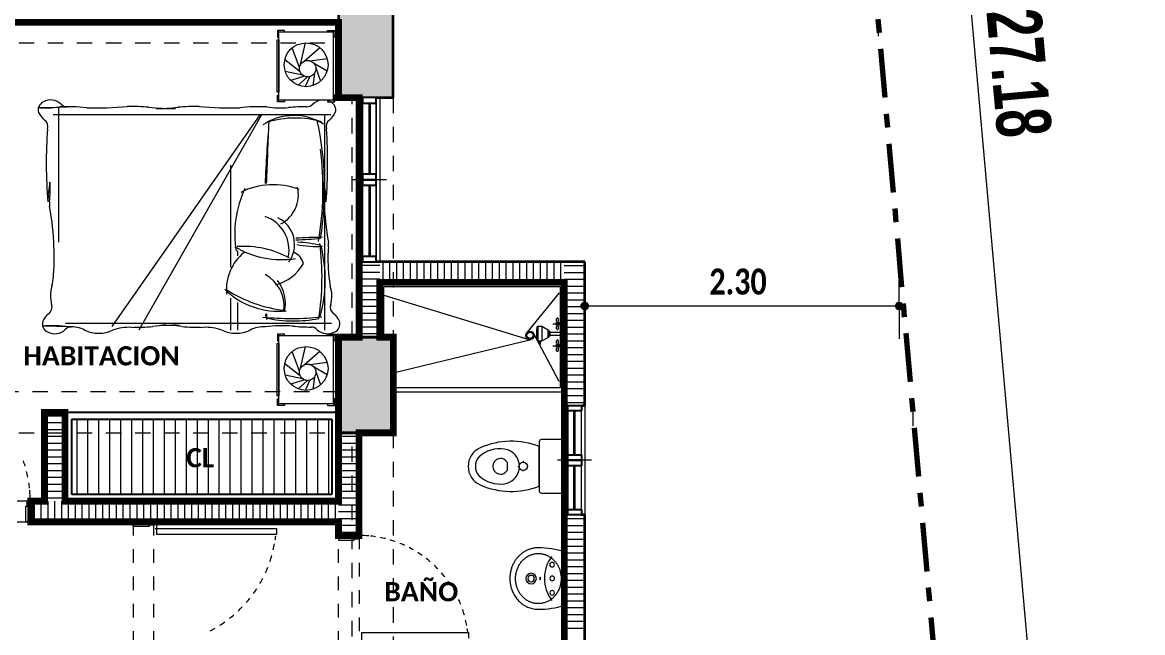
# Model space of a CAD drawing. Header units: metres. Extents: x -144 to 1000, y -717 to 29.
# Drawn here: x 563.75 to 571.94, y -561.88 to -557.42 of the extents above; entities that cross this region are included whole.
import ezdxf

# ---------------------------------------------------------------- set-up
doc = ezdxf.new("R2010")
doc.units = ezdxf.units.M
for name, pattern in [('Basculante', [0.11625, 0.075, -0.04125]), ('basculante modificado', [0.18, 0.1125, -0.0675]), ('Dash Dot 3_16_', [0.595313, 0.357187, -0.119063, 0, -0.119063]), ('Derribado', [0.36, 0.24, -0.12]), ('Trazo', [0.45, 0.225, -0.225])]:
    doc.linetypes.add(name, pattern=pattern)
doc.layers.get('0').update_dxf_attribs({"color": 1})
doc.layers.add('00-MEDICION', color=30, linetype='Continuous')
for name, color, linetype, lineweight in [('A-ANNO-DIMS', 1, 'Continuous', 9), ('A-DETL', 1, 'Continuous', 9), ('A-DETL-GENF', 1, 'Continuous', 9), ('A-DETL-THIN', 1, 'Continuous', 9), ('A-DOOR', 1, 'Continuous', 9), ('A-DOOR-FRAM', 1, 'Continuous', 9), ('A-DOOR-HDLN', 1, 'Trazo', 20), ('A-GENM', 1, 'Continuous', 9), ('A-GLAZ', 1, 'Continuous', 9), ('A-WALL', 4, 'Continuous', 9), ('G-ANNO-TEXT', 2, 'Continuous', 9), ('I-FURN', 2, 'Continuous', 9), ('P-SANR-FIXT', 1, 'Continuous', 9), ('S-COLS', 7, 'Continuous', 9)]:
    doc.layers.add(name, color=color, linetype=linetype, lineweight=lineweight)
doc.layers.add('A-WALL-PATT', color=7, linetype='Continuous', lineweight=35, true_color=0x9c9c9c)
doc.styles.add('Britannic Bold_B_1', font='', dxfattribs={"width": 0.7, "height": 0.4})
doc.styles.add('Calibri_B', font='calibrib.ttf', dxfattribs={"height": 0.165})
doc.styles.add('Calibri_B_7', font='calibrib.ttf', dxfattribs={"width": 0.8, "height": 0.18})
doc.styles.get('Britannic Bold_B_1').set_extended_font_data('Britannic Bold', bold=True)

# ---------------------------------------------------------------- blocks, each defined once
blk = doc.blocks.new('O')
at = {"layer": 'S-COLS', "true_color": 0x5c5c5c}
h = blk.add_hatch(color=251, dxfattribs=at)
h.paths.add_polyline_path([(553.0027, -505.1188), (553.5027, -505.1188), (553.5027, -504.2188), (553.0027, -504.2188), (553.0027, -504.9427)])
h.paths.add_polyline_path([(570.8025, -505.1188), (571.3025, -505.1188), (571.3025, -504.2188), (570.8025, -504.2188), (570.8025, -504.9427)])
h.paths.add_polyline_path([(561.2027, -505.1187), (561.2027, -504.2187), (560.7027, -504.2187), (560.7027, -505.1187)])
h.paths.add_polyline_path([(557.3242, -497.4187), (558.9027, -497.4187), (558.9024, -496.9188), (557.2025, -496.9188), (557.2025, -494.7688), (558.9028, -494.7688), (558.9024, -494.2688), (556.9025, -494.2688), (556.9025, -497.4187), (557.0866, -497.4187)])
h.paths.add_polyline_path([(567.1118, -497.4187), (567.5028, -497.4187), (567.5028, -494.2687), (567.0028, -494.2687), (567.0028, -497.4187)])
h.paths.add_polyline_path([(570.9028, -497.4187), (571.3028, -497.4187), (571.3028, -496.7188), (570.9028, -496.7188), (570.9028, -497.3138)])
h.paths.add_polyline_path([(560.7027, -497.4187), (561.2027, -497.4187), (561.2027, -496.5187), (560.7027, -496.5187), (560.7027, -497.3138)])
h.paths.add_polyline_path([(553.5027, -497.4187), (553.5027, -496.7188), (553.0027, -496.7188), (553.0027, -497.4187), (553.2754, -497.4187)])
h.paths.add_polyline_path([(560.7028, -495.1688), (561.2028, -495.1688), (561.2028, -494.2688), (560.7028, -494.2688), (560.7028, -494.2981)])
h.paths.add_polyline_path([(553.5025, -494.9688), (553.5025, -494.2677), (553.0025, -494.2688), (553.0025, -494.9688), (553.2775, -494.9688)])
h.paths.add_polyline_path([(571.0784, -494.9688), (571.3028, -494.9688), (571.3028, -494.2677), (570.9028, -494.2677), (570.9028, -494.9688), (570.9839, -494.9688)])
h.paths.add_polyline_path([(560.7777, -486.2688), (561.2027, -486.2688), (561.2027, -485.3688), (560.7027, -485.3688), (560.7027, -486.2688)])
h.paths.add_polyline_path([(571.3027, -486.2688), (571.3027, -485.3688), (570.8027, -485.3688), (570.8027, -486.2688), (571.2277, -486.2688)])
h.paths.add_polyline_path([(553.2027, -485.6688), (554.1027, -485.6688), (554.1027, -485.1688), (553.2027, -485.1688), (553.2027, -485.5388)])
at = {"layer": 'A-ANNO-DIMS', "color": 5, "true_color": 0x0000ff}
blk.add_line((574.3795, -481.393), (576.7799, -508.4668), dxfattribs=at)
at = {"layer": 'A-DETL', "color": 7, "linetype": 'Dash Dot 3_16_', "lineweight": 70}
blk.add_line((573.6978, -481.4535), (576.0982, -508.5273), dxfattribs=at)
at = {"layer": 'A-DETL', "color": 253, "true_color": 0xb6b6b6}
for p, q in [((574.8473, -494.4188), (574.8473, -494.5188)), ((575.1, -497.2687), (575.1, -497.3687))]:
    blk.add_line(p, q, dxfattribs=at)
at = {"layer": 'A-DETL', "color": 7, "linetype": 'basculante modificado'}
for p, q in [((567.5027, -494.5687), (570.9028, -494.5687)), ((571.0028, -496.7173), (571.0028, -494.9688)), ((571.3028, -494.9688), (571.3028, -496.7173)), ((570.9022, -497.1187), (567.5027, -497.1187)), ((567.5027, -497.4187), (570.9028, -497.4187)), ((571.0025, -504.2187), (571.0025, -497.4187)), ((571.3025, -497.4187), (571.3025, -504.2187))]:
    blk.add_line(p, q, dxfattribs=at)
at = {"layer": 'A-DETL-GENF', "lineweight": 25}
for p, q in [((571.0784, -494.9688), (571.0784, -495.0088)), ((571.1784, -494.9688), (571.0784, -494.9688)), ((571.0784, -495.0088), (571.1784, -495.0088)), ((571.1784, -495.0088), (571.1784, -494.9688)), ((571.0784, -495.5288), (571.0784, -495.5688)), ((571.1784, -495.5288), (571.0784, -495.5288)), ((571.1784, -495.5688), (571.1784, -495.5288)), ((571.0784, -495.5688), (571.0784, -495.6088)), ((571.1784, -495.5688), (571.0784, -495.5688)), ((571.0784, -495.5688), (571.1784, -495.5688)), ((571.0784, -495.6088), (571.1784, -495.6088)), ((571.1784, -495.6088), (571.1784, -495.5688)), ((571.0784, -496.1288), (571.0784, -496.1688)), ((571.1784, -496.1288), (571.0784, -496.1288)), ((571.0784, -496.1688), (571.1784, -496.1688)), ((571.1784, -496.1688), (571.1784, -496.1288)), ((572.5777, -497.2588), (572.5777, -497.2188)), ((572.5777, -497.2188), (572.6777, -497.2188)), ((572.6777, -497.2188), (572.6777, -497.2588)), ((572.6777, -497.2588), (572.5777, -497.2588)), ((572.5777, -497.6188), (572.5777, -497.5788)), ((572.5777, -497.5788), (572.6777, -497.5788)), ((572.6777, -497.5788), (572.6777, -497.6188)), ((572.6777, -497.6188), (572.5777, -497.6188)), ((572.5777, -497.6588), (572.5777, -497.6188)), ((572.5777, -497.6188), (572.6777, -497.6188)), ((572.6777, -497.6588), (572.5777, -497.6588)), ((572.6777, -497.6188), (572.6777, -497.6588)), ((572.5777, -498.0188), (572.5777, -497.9788)), ((572.5777, -497.9788), (572.6777, -497.9788)), ((572.6777, -497.9788), (572.6777, -498.0188)), ((572.6777, -498.0188), (572.5777, -498.0188))]:
    blk.add_line(p, q, dxfattribs=at)
at = {"layer": 'A-DETL-GENF'}
for p, q in [((571.0784, -495.0088), (571.0784, -495.5288)), ((571.1234, -495.0088), (571.1234, -495.5288)), ((571.1334, -495.0088), (571.1334, -495.5288)), ((571.1784, -495.0088), (571.1784, -495.5288)), ((571.0784, -495.6088), (571.0784, -496.1288)), ((571.1234, -495.6088), (571.1234, -496.1288)), ((571.1334, -495.6088), (571.1334, -496.1288)), ((571.1784, -495.6088), (571.1784, -496.1288)), ((572.5777, -497.5788), (572.5777, -497.2588)), ((572.6227, -497.5788), (572.6227, -497.2588)), ((572.6327, -497.5788), (572.6327, -497.2588)), ((572.6777, -497.5788), (572.6777, -497.2588)), ((572.5777, -497.9788), (572.5777, -497.6588)), ((572.6227, -497.9788), (572.6227, -497.6588)), ((572.6327, -497.9788), (572.6327, -497.6588)), ((572.6777, -497.9788), (572.6777, -497.6588))]:
    blk.add_line(p, q, dxfattribs=at)
at = {"layer": 'A-DETL-GENF', "color": 251, "true_color": 0x535353}
for p, q in [((568.9913, -497.8687), (568.9913, -497.3189)), ((569.0713, -497.8687), (569.0713, -497.3189)), ((569.1513, -497.8687), (569.1513, -497.3189)), ((569.2313, -497.8687), (569.2313, -497.3189)), ((569.3113, -497.8687), (569.3113, -497.3189)), ((569.3913, -497.8687), (569.3913, -497.3189)), ((569.4713, -497.8687), (569.4713, -497.3189)), ((569.5513, -497.8687), (569.5513, -497.3189)), ((569.6313, -497.8687), (569.6313, -497.3189)), ((569.7113, -497.8687), (569.7113, -497.3189)), ((569.7913, -497.8687), (569.7913, -497.3189)), ((569.8713, -497.8687), (569.8713, -497.3189)), ((569.9513, -497.8687), (569.9513, -497.3189)), ((570.0313, -497.8687), (570.0313, -497.3189)), ((570.1113, -497.8687), (570.1113, -497.3189)), ((570.1913, -497.8687), (570.1913, -497.3189)), ((570.2713, -497.8687), (570.2713, -497.3189)), ((570.3513, -497.8687), (570.3513, -497.3189)), ((570.4313, -497.8687), (570.4313, -497.3189)), ((570.5113, -497.8687), (570.5113, -497.3189)), ((570.5913, -497.8687), (570.5913, -497.3189)), ((570.6713, -497.8687), (570.6713, -497.3189)), ((570.7513, -497.8687), (570.7513, -497.3189)), ((570.8313, -497.8687), (570.8313, -497.3189))]:
    blk.add_line(p, q, dxfattribs=at)
at = {"layer": 'A-DETL-GENF', "linetype": 'Basculante'}
for p, q in [((568.653, -497.9187), (567.753, -497.9187)), ((568.653, -498.0687), (568.653, -497.9187)), ((567.753, -498.0687), (568.653, -498.0687)), ((569.5527, -498.0687), (569.4027, -498.0687)), ((569.4027, -498.0687), (569.4027, -498.9687)), ((569.5527, -498.9687), (569.5527, -498.0687)), ((570.9027, -498.9687), (570.9027, -498.1687)), ((570.9027, -498.1687), (571.0527, -498.1687)), ((571.0527, -498.1687), (571.0527, -498.9687))]:
    blk.add_line(p, q, dxfattribs=at)
at = {"layer": 'A-DETL-THIN'}
for p, q in [((570.8527, -497.3189), (568.953, -497.3189)), ((568.953, -497.3189), (568.953, -497.8687)), ((570.8527, -497.8687), (570.8527, -497.3189)), ((568.953, -497.8687), (570.8527, -497.8687))]:
    blk.add_line(p, q, dxfattribs=at)
at = {"layer": 'A-DOOR'}
blk.add_line((569.5527, -498.0687), (569.4027, -498.0687), dxfattribs=at)
at = {"layer": 'A-DOOR', "lineweight": 15}
for p, q in [((569.5627, -498.0687), (569.5627, -498.0837)), ((569.5627, -498.0837), (569.5727, -498.0837)), ((569.5627, -498.1187), (570.4527, -498.1187)), ((569.5727, -498.0837), (569.5727, -498.1587)), ((570.4527, -498.1587), (570.4527, -498.1187)), ((569.5727, -498.1587), (570.4527, -498.1587)), ((571.0727, -498.8787), (571.8527, -498.8787)), ((571.0727, -498.9537), (571.0727, -498.8787)), ((571.8527, -498.8787), (571.8527, -498.9187))]:
    blk.add_line(p, q, dxfattribs=at)
at = {"layer": 'A-DOOR'}
for centre, radius, start, end in [((567.7545, -497.9167), 0.8947, 16.56293, 19.21914), ((567.7545, -497.9167), 0.8947, 11.25383, 13.90814), ((567.7545, -497.9167), 0.8947, 5.94294, 8.59908), ((567.7545, -497.9167), 0.8947, 0, 5.13979), ((569.5548, -498.0702), 0.8947, 346.84892, 349.74178), ((569.5548, -498.0702), 0.8947, 346.84892, 349.74178), ((569.5548, -498.0702), 0.8947, 351.55001, 353.54055), ((571.0527, -498.9687), 0.8, 84.86021, 90), ((571.0527, -498.9687), 0.8, 81.40092, 84.05706), ((571.0527, -498.9687), 0.8, 76.09186, 78.74617), ((571.0527, -498.9687), 0.8, 70.78086, 73.43707), ((571.0527, -498.9687), 0.8, 65.46046, 68.1223), ((569.5548, -498.0702), 0.8947, 341.11426, 344.16843), ((571.0527, -498.9687), 0.8, 60.12331, 62.79443), ((571.0527, -498.9687), 0.8, 54.7622, 57.44619), ((571.0527, -498.9687), 0.8, 49.37018, 52.07048), ((571.0527, -498.9687), 0.8, 43.94059, 46.66048), ((569.5548, -498.0702), 0.8947, 335.44512, 338.27171), ((571.0527, -498.9687), 0.8, 38.46716, 41.20973), ((569.5548, -498.0702), 0.8947, 324.28783, 327.05593), ((569.5548, -498.0702), 0.8947, 329.83778, 332.63398), ((571.0527, -498.9687), 0.8, 32.94407, 35.71217), ((569.5548, -498.0702), 0.8947, 318.79027, 321.53284), ((571.0527, -498.9687), 0.8, 27.36602, 30.16222), ((571.0527, -498.9687), 0.8, 21.72829, 24.55488), ((569.5548, -498.0702), 0.8947, 313.33952, 316.05941), ((571.0527, -498.9687), 0.8, 15.83157, 18.88574), ((569.5548, -498.0702), 0.8947, 302.55381, 305.2378), ((569.5548, -498.0702), 0.8947, 307.92952, 310.62982), ((571.0527, -498.9687), 0.8, 10.25822, 13.15108), ((571.0527, -498.9687), 0.8, 10.25822, 13.15108), ((569.5548, -498.0702), 0.8947, 297.20557, 299.87669), ((571.0527, -498.9687), 0.8, 6.45945, 8.44999)]:
    blk.add_arc(centre, radius, start, end, dxfattribs=at)
at = {"layer": 'A-DOOR-FRAM', "lineweight": 15}
for p, q in [((568.618, -497.9537), (568.628, -497.9537)), ((568.618, -498.0687), (568.618, -497.9537)), ((568.628, -497.9187), (568.653, -497.9187)), ((568.628, -497.9537), (568.628, -497.9187)), ((568.653, -498.0687), (568.618, -498.0687)), ((569.4027, -498.1037), (569.4027, -498.0687)), ((569.5527, -498.0687), (569.5527, -498.0937)), ((569.5177, -498.1037), (569.4027, -498.1037)), ((569.5177, -498.0937), (569.5177, -498.1037)), ((569.5527, -498.0937), (569.5177, -498.0937)), ((570.9027, -498.1687), (570.9027, -498.2037)), ((570.9027, -498.2037), (571.0177, -498.2037)), ((571.0177, -498.2037), (571.0177, -498.1937)), ((571.0177, -498.1937), (571.0527, -498.1937)), ((571.0527, -498.1937), (571.0527, -498.1687))]:
    blk.add_line(p, q, dxfattribs=at)
at = {"layer": 'A-DOOR-HDLN'}
for p, q in [((568.653, -498.0687), (568.653, -497.9187)), ((570.9027, -498.1687), (571.0527, -498.1687))]:
    blk.add_line(p, q, dxfattribs=at)
at = {"layer": 'A-GENM', "lineweight": 25}
for p, q in [((570.9027, -497.2689), (568.903, -497.2689)), ((568.903, -497.2689), (568.903, -497.9187)), ((568.953, -497.3189), (570.8527, -497.3189)), ((568.953, -497.8687), (568.953, -497.3189)), ((570.8527, -497.3189), (570.8527, -497.8687)), ((570.9027, -497.9187), (570.9027, -497.2689)), ((570.8527, -497.8687), (568.953, -497.8687)), ((568.903, -497.9187), (570.9027, -497.9187))]:
    blk.add_line(p, q, dxfattribs=at)
at = {"layer": 'A-GLAZ'}
for p, q in [((571.1784, -494.9688), (571.0784, -494.9688)), ((571.0784, -494.9688), (571.0784, -495.5688)), ((571.1784, -495.5688), (571.1784, -494.9688)), ((571.2534, -495.5688), (571.0034, -495.5688)), ((571.1784, -495.5688), (571.0784, -495.5688)), ((571.0784, -495.5688), (571.0784, -496.1688)), ((571.1784, -495.5688), (571.0784, -495.5688)), ((571.1784, -496.1688), (571.1784, -495.5688)), ((571.1784, -496.1688), (571.0784, -496.1688)), ((572.5777, -497.2188), (572.6777, -497.2188)), ((572.5777, -497.2188), (572.5777, -497.6188)), ((572.6777, -497.6188), (572.6777, -497.2188)), ((572.7527, -497.6188), (572.5027, -497.6188)), ((572.5777, -497.6188), (572.6777, -497.6188)), ((572.5777, -497.6188), (572.6777, -497.6188)), ((572.5777, -497.6188), (572.5777, -498.0188)), ((572.6777, -498.0188), (572.6777, -497.6188)), ((572.5777, -498.0188), (572.6777, -498.0188))]:
    blk.add_line(p, q, dxfattribs=at)
at = {"layer": 'A-WALL'}
for p, q in [((571.0534, -496.1688), (571.0534, -494.9688)), ((571.2034, -494.9688), (571.2034, -496.1688)), ((572.5527, -498.0188), (572.5527, -497.2188)), ((572.7027, -497.2188), (572.7027, -498.0188))]:
    blk.add_line(p, q, dxfattribs=at)
at = {"layer": 'A-WALL', "lineweight": 35}
for p, q in [((571.0534, -496.1688), (571.0534, -496.7188)), ((571.0784, -496.1688), (571.0534, -496.1688)), ((572.7027, -496.1688), (571.1784, -496.1688)), ((572.7027, -497.2188), (572.7027, -496.1688)), ((571.2034, -496.3188), (572.5527, -496.3188)), ((571.2034, -496.7188), (571.2034, -496.3188)), ((572.5527, -496.3188), (572.5527, -497.2188)), ((571.0534, -496.7188), (571.2034, -496.7188)), ((572.5527, -497.2188), (572.5777, -497.2188)), ((572.6777, -497.2188), (572.7027, -497.2188)), ((568.753, -497.2687), (568.753, -497.9187)), ((568.903, -497.2687), (568.753, -497.2687)), ((568.903, -497.9187), (568.903, -497.2687)), ((570.9027, -497.4187), (570.9027, -497.9187)), ((571.0527, -497.4187), (570.9027, -497.4187)), ((571.0527, -498.1687), (571.0527, -497.4187)), ((568.753, -497.9187), (568.653, -497.9187)), ((568.653, -497.9187), (568.653, -498.0687)), ((570.9027, -497.9187), (568.903, -497.9187)), ((568.653, -498.0687), (570.9027, -498.0687)), ((570.9027, -498.0687), (570.9027, -498.1687)), ((572.5527, -498.0188), (572.5527, -498.9687)), ((572.5777, -498.0188), (572.5527, -498.0188)), ((572.7027, -498.0188), (572.6777, -498.0188)), ((572.7027, -499.5687), (572.7027, -498.0188)), ((570.9027, -498.1687), (571.0527, -498.1687))]:
    blk.add_line(p, q, dxfattribs=at)
at = {"layer": 'A-WALL-PATT', "color": 8, "lineweight": 5, "true_color": 0x727272}
for p, q in [((571.2283, -496.3188), (571.2283, -496.1688)), ((571.2783, -496.3188), (571.2783, -496.1688)), ((571.3283, -496.3188), (571.3283, -496.1688)), ((571.3783, -496.3188), (571.3783, -496.1688)), ((571.4283, -496.3188), (571.4283, -496.1688)), ((571.4783, -496.3188), (571.4783, -496.1688)), ((571.5283, -496.3188), (571.5283, -496.1688)), ((571.5783, -496.3188), (571.5783, -496.1688)), ((571.6283, -496.3188), (571.6283, -496.1688)), ((571.6783, -496.3188), (571.6783, -496.1688)), ((571.7283, -496.3188), (571.7283, -496.1688)), ((571.7783, -496.3188), (571.7783, -496.1688)), ((571.8283, -496.3188), (571.8283, -496.1688)), ((571.8783, -496.3188), (571.8783, -496.1688)), ((571.9283, -496.3188), (571.9283, -496.1688)), ((571.9783, -496.3188), (571.9783, -496.1688)), ((572.0283, -496.3188), (572.0283, -496.1688)), ((572.0783, -496.3188), (572.0783, -496.1688)), ((572.1283, -496.3188), (572.1283, -496.1688)), ((572.1783, -496.3188), (572.1783, -496.1688)), ((572.2283, -496.3188), (572.2283, -496.1688)), ((572.2783, -496.3188), (572.2783, -496.1688)), ((572.3283, -496.3188), (572.3283, -496.1688)), ((572.3783, -496.3188), (572.3783, -496.1688)), ((572.4283, -496.3188), (572.4283, -496.1688)), ((572.4783, -496.3188), (572.4783, -496.1688)), ((572.5283, -496.3188), (572.5283, -496.1688)), ((571.0534, -496.1938), (571.2034, -496.1938)), ((571.0534, -496.2438), (571.2034, -496.2438)), ((572.5527, -496.1958), (572.7027, -496.1958)), ((572.5527, -496.2458), (572.7027, -496.2458)), ((571.0534, -496.2938), (571.2034, -496.2938)), ((571.0534, -496.3438), (571.2034, -496.3438)), ((572.5527, -496.2958), (572.7027, -496.2958)), ((572.5527, -496.3458), (572.7027, -496.3458)), ((571.0534, -496.3938), (571.2034, -496.3938)), ((572.5527, -496.3958), (572.7027, -496.3958)), ((571.0534, -496.4438), (571.2034, -496.4438)), ((571.0534, -496.4938), (571.2034, -496.4938)), ((572.5527, -496.4458), (572.7027, -496.4458)), ((572.5527, -496.4958), (572.7027, -496.4958)), ((571.0534, -496.5438), (571.2034, -496.5438)), ((571.0534, -496.5938), (571.2034, -496.5938)), ((572.5527, -496.5458), (572.7027, -496.5458)), ((572.5527, -496.5958), (572.7027, -496.5958)), ((571.0534, -496.6438), (571.2034, -496.6438)), ((572.5527, -496.6458), (572.7027, -496.6458)), ((571.0534, -496.6938), (571.2034, -496.6938)), ((572.5527, -496.6958), (572.7027, -496.6958)), ((572.5527, -496.7458), (572.7027, -496.7458)), ((572.5527, -496.7958), (572.7027, -496.7958)), ((572.5527, -496.8458), (572.7027, -496.8458)), ((572.5527, -496.8958), (572.7027, -496.8958)), ((572.5527, -496.9458), (572.7027, -496.9458)), ((572.5527, -496.9958), (572.7027, -496.9958)), ((572.5527, -497.0458), (572.7027, -497.0458)), ((572.5527, -497.0958), (572.7027, -497.0958)), ((572.5527, -497.1458), (572.7027, -497.1458)), ((572.5527, -497.1958), (572.7027, -497.1958)), ((568.753, -497.2938), (568.903, -497.2938)), ((568.753, -497.3438), (568.903, -497.3438)), ((568.753, -497.3938), (568.903, -497.3938)), ((568.753, -497.4438), (568.903, -497.4438)), ((568.753, -497.4938), (568.903, -497.4938)), ((570.9027, -497.4438), (571.0527, -497.4438)), ((570.9027, -497.4938), (571.0527, -497.4938)), ((568.753, -497.5438), (568.903, -497.5438)), ((570.9027, -497.5438), (571.0527, -497.5438)), ((568.753, -497.5938), (568.903, -497.5938)), ((568.753, -497.6438), (568.903, -497.6438)), ((570.9027, -497.5938), (571.0527, -497.5938)), ((570.9027, -497.6438), (571.0527, -497.6438)), ((568.753, -497.6938), (568.903, -497.6938)), ((570.9027, -497.6938), (571.0527, -497.6938)), ((568.753, -497.7438), (568.903, -497.7438)), ((568.753, -497.7938), (568.903, -497.7938)), ((570.9027, -497.7438), (571.0527, -497.7438)), ((570.9027, -497.7938), (571.0527, -497.7938)), ((568.753, -497.8438), (568.903, -497.8438)), ((568.753, -497.8938), (568.903, -497.8938)), ((570.9027, -497.8438), (571.0527, -497.8438)), ((570.9027, -497.8938), (571.0527, -497.8938)), ((568.6773, -497.9187), (568.6773, -498.0687)), ((568.7273, -497.9187), (568.7273, -498.0687)), ((568.7773, -497.9187), (568.7773, -498.0687)), ((568.8273, -497.9187), (568.8273, -498.0687)), ((568.8773, -497.9187), (568.8773, -498.0687)), ((568.9273, -497.9187), (568.9273, -498.0687)), ((568.9773, -497.9187), (568.9773, -498.0687)), ((569.0273, -497.9187), (569.0273, -498.0687)), ((569.0773, -497.9187), (569.0773, -498.0687)), ((569.1273, -497.9187), (569.1273, -498.0687)), ((569.1773, -497.9187), (569.1773, -498.0687)), ((569.2273, -497.9187), (569.2273, -498.0687)), ((569.2773, -497.9187), (569.2773, -498.0687)), ((569.3273, -497.9187), (569.3273, -498.0687)), ((569.3773, -497.9187), (569.3773, -498.0687)), ((569.4273, -497.9187), (569.4273, -498.0687)), ((569.4773, -497.9187), (569.4773, -498.0687)), ((569.5273, -497.9187), (569.5273, -498.0687)), ((569.5773, -497.9187), (569.5773, -498.0687)), ((569.6273, -497.9187), (569.6273, -498.0687)), ((569.6773, -497.9187), (569.6773, -498.0687)), ((569.7273, -497.9187), (569.7273, -498.0687)), ((569.7773, -497.9187), (569.7773, -498.0687)), ((569.8273, -497.9187), (569.8273, -498.0687)), ((569.8773, -497.9187), (569.8773, -498.0687)), ((569.9273, -497.9187), (569.9273, -498.0687)), ((569.9773, -497.9187), (569.9773, -498.0687)), ((570.0273, -497.9187), (570.0273, -498.0687)), ((570.0773, -497.9187), (570.0773, -498.0687)), ((570.1273, -497.9187), (570.1273, -498.0687)), ((570.1773, -497.9187), (570.1773, -498.0687)), ((570.2273, -497.9187), (570.2273, -498.0687)), ((570.2773, -497.9187), (570.2773, -498.0687)), ((570.3273, -497.9187), (570.3273, -498.0687)), ((570.3773, -497.9187), (570.3773, -498.0687)), ((570.4273, -497.9187), (570.4273, -498.0687)), ((570.4773, -497.9187), (570.4773, -498.0687)), ((570.5273, -497.9187), (570.5273, -498.0687)), ((570.5773, -497.9187), (570.5773, -498.0687)), ((570.6273, -497.9187), (570.6273, -498.0687)), ((570.6773, -497.9187), (570.6773, -498.0687)), ((570.7273, -497.9187), (570.7273, -498.0687)), ((570.7773, -497.9187), (570.7773, -498.0687)), ((570.8273, -497.9187), (570.8273, -498.0687)), ((570.8773, -497.9187), (570.8773, -498.0687)), ((570.9027, -497.9438), (571.0527, -497.9438)), ((570.9027, -497.9938), (571.0527, -497.9938)), ((570.9027, -498.0438), (571.0527, -498.0438)), ((572.5527, -498.0458), (572.7027, -498.0458)), ((570.9027, -498.0938), (571.0527, -498.0938)), ((570.9027, -498.1438), (571.0527, -498.1438)), ((572.5527, -498.0958), (572.7027, -498.0958)), ((572.5527, -498.1458), (572.7027, -498.1458)), ((572.5527, -498.1958), (572.7027, -498.1958)), ((572.5527, -498.2458), (572.7027, -498.2458)), ((572.5527, -498.2958), (572.7027, -498.2958)), ((572.5527, -498.3458), (572.7027, -498.3458)), ((572.5527, -498.3958), (572.7027, -498.3958)), ((572.5527, -498.4458), (572.7027, -498.4458)), ((572.5527, -498.4958), (572.7027, -498.4958)), ((572.5527, -498.5458), (572.7027, -498.5458)), ((572.5527, -498.5958), (572.7027, -498.5958)), ((572.5527, -498.6458), (572.7027, -498.6458)), ((572.5527, -498.6958), (572.7027, -498.6958)), ((572.5527, -498.7458), (572.7027, -498.7458)), ((572.5527, -498.7958), (572.7027, -498.7958)), ((572.5527, -498.8458), (572.7027, -498.8458))]:
    blk.add_line(p, q, dxfattribs=at)
at = {"layer": 'I-FURN'}
for p, q in [((570.4543, -494.547), (570.4671, -494.547)), ((570.4543, -494.9292), (570.4543, -494.547)), ((570.4562, -494.4782), (570.4562, -494.5258)), ((570.5085, -494.4782), (570.4562, -494.4782)), ((570.4671, -494.4881), (570.4562, -494.4782)), ((570.4562, -494.5258), (570.4671, -494.5258)), ((570.4671, -494.9881), (570.4671, -494.4881)), ((570.4671, -494.4881), (570.8642, -494.4881)), ((570.4671, -494.547), (570.4671, -494.9292)), ((570.5085, -494.4881), (570.5085, -494.4782)), ((570.8228, -494.4782), (570.8752, -494.4782)), ((570.8228, -494.4881), (570.8228, -494.4782)), ((570.8752, -494.4782), (570.8642, -494.4881)), ((570.8642, -494.4881), (570.8642, -494.9881)), ((570.8752, -494.5258), (570.8642, -494.5258)), ((570.8752, -494.4782), (570.8752, -494.5258)), ((570.6175, -494.7492), (570.5637, -494.6053)), ((570.6253, -494.7262), (570.6607, -494.5685)), ((570.6513, -494.7023), (570.765, -494.603)), ((570.6235, -494.7812), (570.5097, -494.6935)), ((570.6923, -494.6985), (570.8188, -494.6817)), ((570.6403, -494.804), (570.5138, -494.7786)), ((570.726, -494.7913), (570.7155, -494.8807)), ((570.7198, -494.7145), (570.8194, -494.7735)), ((570.7367, -494.7499), (570.7714, -494.8488)), ((570.6537, -494.8118), (570.5539, -494.843)), ((570.6748, -494.8165), (570.6071, -494.8777)), ((570.6939, -494.8142), (570.6584, -494.8884)), ((570.4671, -494.9292), (570.4543, -494.9292)), ((570.4562, -494.9504), (570.4671, -494.9504)), ((570.4562, -494.9981), (570.4562, -494.9504)), ((570.8752, -494.9504), (570.8642, -494.9504)), ((570.8752, -494.9981), (570.8752, -494.9504)), ((568.8556, -495.0402), (568.8556, -496.0242)), ((570.4562, -494.9981), (570.4671, -494.9881)), ((570.5085, -494.9981), (570.4562, -494.9981)), ((570.8642, -494.9881), (570.4671, -494.9881)), ((570.5085, -494.9881), (570.5085, -494.9981)), ((570.8228, -494.9881), (570.8228, -494.9981)), ((570.8228, -494.9981), (570.8752, -494.9981)), ((570.8752, -494.9981), (570.8642, -494.9881)), ((570.8472, -495.0953), (568.8174, -495.0953)), ((570.3286, -495.0953), (569.2452, -496.6422)), ((570.3386, -495.0953), (569.4422, -496.6691)), ((570.801, -495.0953), (570.801, -496.5401)), ((570.1121, -495.4617), (570.1121, -496.208)), ((570.1651, -496.0872), (570.1651, -496.1258)), ((570.801, -496.0242), (570.801, -496.6691)), ((570.1121, -496.4349), (570.1121, -496.6691)), ((570.1651, -496.4664), (570.1651, -496.6691)), ((570.8521, -496.6203), (568.9061, -496.6203)), ((570.4562, -496.6979), (570.4562, -496.7455)), ((570.5085, -496.6979), (570.4562, -496.6979)), ((570.4562, -496.6979), (570.4671, -496.7078)), ((570.4562, -496.7455), (570.4671, -496.7455)), ((570.4671, -497.2078), (570.4671, -496.7078)), ((570.4671, -496.7078), (570.8642, -496.7078)), ((570.5085, -496.7078), (570.5085, -496.6979)), ((570.8228, -496.6979), (570.8752, -496.6979)), ((570.8228, -496.7078), (570.8228, -496.6979)), ((570.8752, -496.6979), (570.8642, -496.7078)), ((570.8642, -496.7078), (570.8642, -497.2078)), ((570.8752, -496.7455), (570.8642, -496.7455)), ((570.8752, -496.6979), (570.8752, -496.7455)), ((570.4543, -496.7667), (570.4671, -496.7667)), ((570.4543, -497.1489), (570.4543, -496.7667)), ((570.4671, -496.7667), (570.4671, -497.1489)), ((570.6175, -496.9689), (570.5637, -496.8251)), ((570.6253, -496.9459), (570.6607, -496.7882)), ((570.6513, -496.9221), (570.765, -496.8227)), ((570.6235, -497.0009), (570.5097, -496.9132)), ((570.6923, -496.9182), (570.8188, -496.9014)), ((570.6403, -497.0237), (570.5138, -496.9983)), ((570.7198, -496.9342), (570.8194, -496.9932)), ((570.7367, -496.9696), (570.7714, -497.0685)), ((570.6537, -497.0316), (570.5539, -497.0627)), ((570.6748, -497.0362), (570.6071, -497.0975)), ((570.6939, -497.0339), (570.6584, -497.1081)), ((570.726, -497.011), (570.7155, -497.1004)), ((570.4671, -497.1489), (570.4543, -497.1489)), ((570.4562, -497.1701), (570.4671, -497.1701)), ((570.4562, -497.2178), (570.4562, -497.1701)), ((570.4562, -497.2178), (570.4671, -497.2078)), ((570.5085, -497.2178), (570.4562, -497.2178)), ((570.8642, -497.2078), (570.4671, -497.2078)), ((570.5085, -497.2078), (570.5085, -497.2178)), ((570.8228, -497.2078), (570.8228, -497.2178)), ((570.8228, -497.2178), (570.8752, -497.2178)), ((570.8752, -497.1701), (570.8642, -497.1701)), ((570.8752, -497.2178), (570.8642, -497.2078)), ((570.8752, -497.2178), (570.8752, -497.1701))]:
    blk.add_line(p, q, dxfattribs=at)
for centre, radius in [((570.6658, -494.7286), 0.16), ((570.677, -494.7566), 0.06), ((570.6658, -496.9483), 0.16), ((570.677, -496.9763), 0.06)]:
    blk.add_circle(centre, radius, dxfattribs=at)
for centre, radius, start, end in [((568.7068, -491.8585), 3.1832, 269.9735, 273.80556), ((568.7619, -494.2684), 0.7754, 265.81408, 277.64786), ((568.772, -495.0579), 0.0644, 114.65516, 197.05817), ((568.7982, -495.0963), 0.1105, 45.78413, 118.72126), ((568.9328, -496.1265), 1.0916, 83.20909, 93.5535), ((568.9166, -494.9775), 0.0572, 223.7565, 271.4444), ((569.1449, -493.0623), 1.9819, 267.59874, 276.20107), ((569.3486, -497.4064), 2.3738, 85.96877, 89.74947), ((569.6741, -493.6818), 1.3659, 263.33019, 271.54247), ((569.6004, -494.17), 0.8777, 268.07696, 278.32269), ((569.8943, -497.4064), 2.3738, 90.25053, 94.03123), ((570.098, -493.0623), 1.9819, 263.79893, 272.40126), ((570.3101, -496.1265), 1.0916, 86.4465, 96.79091), ((570.481, -494.2684), 0.7754, 262.35214, 274.18592), ((570.6708, -496.3024), 1.2676, 89.95925, 96.03219), ((570.6731, -494.9775), 0.0572, 268.5556, 316.2435), ((570.7915, -495.0963), 0.1105, 61.27874, 134.21587), ((570.8178, -495.0579), 0.0644, 342.94183, 65.34484), ((568.8425, -495.0188), 0.1443, 203.70607, 231.95597), ((570.5755, -495.5046), 0.4055, 57.50996, 123.83359), ((570.5872, -495.8081), 0.6905, 73.92635, 107.14087), ((570.7472, -495.0188), 0.1443, 308.04403, 336.29393), ((568.7222, -495.1787), 0.0559, 340.23108, 55.86441), ((572.4495, -495.4461), 3.683, 176.1316, 184.42669), ((581.4125, -496.0675), 11.0568, 175.21469, 177.55996), ((506.0387, -492.7983), 64.3987, 357.509396, 357.911658), ((568.5037, -495.6291), 2.2972, 350.84377, 12.38079), ((570.8675, -495.1787), 0.0559, 124.13559, 199.76892), ((567.1403, -495.4461), 3.683, 355.57331, 3.8684), ((568.4685, -495.6292), 2.3207, 350.32849, 7.01405), ((569.7923, -495.7687), 1.0156, 169.66849, 177.83986), ((567.8208, -495.6446), 0.9742, 354.95264, 3.41649), ((570.4261, -496.1397), 0.5349, 69.30257, 116.50263), ((571.769, -495.6446), 0.9742, 176.58351, 185.05737), ((569.7974, -495.7687), 1.0156, 2.16014, 10.33151), ((570.9293, -495.968), 0.7857, 154.78094, 189.06058), ((570.3711, -495.6795), 0.2382, 297.70417, 13.49027), ((569.6385, -495.7558), 0.8477, 178.27578, 180.6397), ((567.144, -496.086), 1.6778, 0.83463, 11.02251), ((572.4762, -495.7058), 1.6778, 180.84766, 191.02251), ((570.2817, -496.0822), 0.2591, 348.04126, 70.83423), ((570.3645, -496.0419), 0.2171, 324.16706, 63.84213), ((570.5652, -494.4382), 1.57, 270.94472, 277.55329), ((570.7914, -499.0281), 3.0385, 90.10628, 93.77618), ((567.8512, -496.1473), 0.9742, 356.58351, 5.04736), ((570.4312, -496.3711), 0.3482, 128.72781, 185.68132), ((570.4831, -495.501), 0.6518, 238.65419, 279.19769), ((570.2117, -496.7436), 0.6879, 61.04555, 94.14969), ((570.5365, -496.2052), 0.1121, 12.1757, 68.32069), ((570.7434, -495.2783), 0.778, 259.16666, 273.12297), ((570.5802, -496.7927), 0.7676, 75.3434, 88.38757), ((568.8241, -496.278), 1.9579, 351.06688, 7.16093), ((569.7928, -496.2993), 1.0127, 344.46558, 14.24539), ((571.7994, -496.1473), 0.9742, 174.95264, 183.41649), ((569.9817, -496.0361), 0.8477, 358.27578, 0.6397), ((570.3552, -496.0116), 0.3369, 285.40176, 329.7122), ((567.8512, -496.1679), 0.9731, 349.4443, 357.79245), ((570.2448, -496.4914), 0.2596, 353.11263, 62.00006), ((571.7994, -496.1679), 0.9731, 182.20755, 190.5557), ((569.0431, -496.4188), 0.2462, 162.81922, 195.00129), ((570.2455, -496.4712), 0.2687, 346.32965, 38.08121), ((570.6075, -496.4188), 0.2462, 344.99871, 17.18078), ((570.4641, -495.9685), 0.5616, 225.52687, 275.81296), ((570.6156, -495.5553), 0.9739, 237.38037, 263.33535), ((568.7527, -496.5015), 0.0559, 304.13559, 19.76892), ((570.898, -496.5015), 0.0559, 160.23108, 235.86441), ((568.873, -496.6614), 0.1443, 128.04403, 156.29393), ((570.5549, -494.5876), 1.9954, 264.09351, 276.47074), ((571.9707, -496.2874), 1.6237, 189.32918, 190.34064), ((570.5731, -495.6913), 0.9098, 257.31751, 281.74345), ((568.3249, -496.6052), 2.0543, 0.38481, 1.64998), ((570.7776, -496.6614), 0.1443, 23.70607, 51.95597), ((568.8065, -497.8467), 1.2103, 83.88003, 93.35046), ((568.7372, -499.8217), 3.1832, 86.19444, 90.0265), ((568.8024, -496.6223), 0.0644, 162.94183, 245.34484), ((568.8287, -496.5839), 0.1105, 241.27874, 314.21587), ((568.9471, -496.7027), 0.0572, 88.5556, 136.2435), ((568.9464, -496.8613), 0.2183, 62.54235, 92.84385), ((569.1435, -496.471), 0.219, 243.87238, 272.03684), ((569.1605, -496.4898), 0.2003, 267.35084, 296.95302), ((569.3744, -497.0179), 0.3706, 87.67199, 109.39365), ((569.379, -494.2739), 2.3738, 270.25053, 274.03123), ((569.7046, -497.9984), 1.3659, 88.45753, 96.66981), ((569.6308, -497.5102), 0.8777, 81.67731, 91.92304), ((569.9247, -494.2739), 2.3738, 265.96877, 269.74947), ((569.9294, -497.0179), 0.3706, 70.60635, 92.32801), ((570.1433, -496.4898), 0.2003, 243.04698, 272.64916), ((570.1603, -496.471), 0.219, 267.96316, 296.12762), ((570.3574, -496.8613), 0.2183, 87.15615, 117.45765), ((570.4973, -497.8467), 1.2103, 86.64954, 96.11997), ((570.7012, -495.3778), 1.2676, 263.96781, 270.04075), ((570.7036, -496.7027), 0.0572, 43.7565, 91.4444), ((570.822, -496.5839), 0.1105, 225.78413, 298.72126), ((570.8482, -496.6223), 0.0644, 294.65516, 17.05817)]:
    blk.add_arc(centre, radius, start, end, dxfattribs=at)
at = {"layer": 'P-SANR-FIXT'}
for p, q in [((571.2327, -496.7188), (571.2327, -496.3488)), ((571.2327, -496.3488), (572.5227, -496.3488)), ((572.5227, -496.3488), (572.5227, -497.0888)), ((571.2327, -496.4115), (572.2929, -496.7357)), ((572.5163, -496.3943), (572.282, -496.6836)), ((572.3588, -496.6422), (572.3588, -496.7462)), ((572.3892, -496.6422), (572.3588, -496.6422)), ((572.3892, -496.6422), (572.3892, -496.7462)), ((572.4343, -496.6675), (572.3892, -496.6422)), ((572.4343, -496.7208), (572.4343, -496.6675)), ((572.444, -496.6759), (572.4477, -496.6839)), ((572.444, -496.7124), (572.444, -496.6759)), ((572.4694, -496.6219), (572.5527, -496.6219)), ((572.4944, -496.6143), (572.4966, -496.6143)), ((572.4944, -496.6174), (572.4944, -496.6143)), ((572.4944, -496.6296), (572.4944, -496.6265)), ((572.4966, -496.6296), (572.4944, -496.6296)), ((572.5118, -496.6175), (572.5187, -496.6175)), ((572.5118, -496.6264), (572.5187, -496.6264)), ((572.5187, -496.6139), (572.5187, -496.6299)), ((572.529, -496.6057), (572.529, -496.6381)), ((572.5306, -496.6041), (572.5438, -496.6014)), ((572.5438, -496.6425), (572.5306, -496.6397)), ((572.5438, -496.6014), (572.5438, -496.6425)), ((572.5447, -496.672), (572.5527, -496.672)), ((572.5447, -496.7155), (572.5447, -496.672)), ((572.5454, -496.5998), (572.5527, -496.5983)), ((572.5527, -496.6456), (572.5454, -496.6441)), ((571.3028, -496.9797), (572.3097, -496.7363)), ((572.5157, -497.0443), (572.325, -496.6857)), ((572.3336, -496.7019), (572.3336, -496.7157)), ((572.3588, -496.7462), (572.3892, -496.7462)), ((572.3721, -496.7549), (572.3721, -496.7462)), ((572.3779, -496.7549), (572.3721, -496.7549)), ((572.3736, -496.7619), (572.3736, -496.7549)), ((572.3763, -496.7619), (572.3763, -496.7549)), ((572.3779, -496.7462), (572.3779, -496.7549)), ((572.3892, -496.7462), (572.4343, -496.7208)), ((572.4477, -496.7044), (572.444, -496.7124)), ((572.4477, -496.6839), (572.4477, -496.7036)), ((572.4477, -496.6839), (572.5253, -496.6839)), ((572.4477, -496.7036), (572.5253, -496.7036)), ((572.5253, -496.6839), (572.5447, -496.6839)), ((572.5253, -496.7036), (572.5447, -496.7036)), ((572.5527, -496.7155), (572.5447, -496.7155)), ((572.5527, -496.7583), (572.5454, -496.7598)), ((572.3721, -496.7619), (572.3721, -496.7707)), ((572.3779, -496.7619), (572.3721, -496.7619)), ((572.3721, -496.7707), (572.3779, -496.7707)), ((572.3779, -496.7707), (572.3779, -496.7619)), ((572.4694, -496.7819), (572.5527, -496.7819)), ((572.4944, -496.7743), (572.4944, -496.7774)), ((572.4966, -496.7743), (572.4944, -496.7743)), ((572.4944, -496.7865), (572.4944, -496.7896)), ((572.4944, -496.7896), (572.4966, -496.7896)), ((572.5118, -496.7775), (572.5187, -496.7775)), ((572.5118, -496.7864), (572.5187, -496.7864)), ((572.5187, -496.7899), (572.5187, -496.7739)), ((572.529, -496.7981), (572.529, -496.7657)), ((572.5438, -496.7614), (572.5306, -496.7641)), ((572.5306, -496.7997), (572.5438, -496.8025)), ((572.5438, -496.8025), (572.5438, -496.7614)), ((572.5454, -496.8041), (572.5527, -496.8056)), ((572.5227, -497.0888), (571.3028, -497.0888)), ((571.3028, -497.1188), (572.5527, -497.1188)), ((572.3704, -497.4833), (572.3704, -497.6637)), ((572.5377, -497.4683), (572.3854, -497.4683)), ((572.3704, -497.8077), (572.3704, -497.5197)), ((572.1221, -497.6206), (572.1345, -497.6329)), ((572.1345, -497.6329), (572.1345, -497.6945)), ((572.2527, -497.6237), (572.2527, -497.6337)), ((572.1345, -497.6945), (572.1221, -497.7068)), ((572.2127, -497.6637), (572.2227, -497.6637)), ((572.2527, -497.6987), (572.2527, -497.6937)), ((572.2877, -497.6637), (572.2827, -497.6637)), ((572.3704, -497.6637), (572.3704, -497.8441)), ((572.3854, -497.8591), (572.5377, -497.8591))]:
    blk.add_line(p, q, dxfattribs=at)
for centre, radius in [((572.3025, -496.7065), 0.0307), ((572.5022, -496.6219), 0.00903), ((572.3025, -496.7065), 0.0231), ((572.5022, -496.7819), 0.00903), ((572.2527, -497.6637), 0.03)]:
    blk.add_circle(centre, radius, dxfattribs=at)
for centre, radius, start, end in [((572.5058, -496.5923), 0.0127, 131.27868, 220.61253), ((572.5022, -496.5864), 0.00597, 37.48685, 142.51315), ((572.4985, -496.5923), 0.0127, 319.38747, 48.72132), ((572.6204, -496.6942), 0.2711, 170.14578, 189.85422), ((572.3588, -496.6478), 0.0056, 90, 180), ((572.4295, -496.6828), 0.016, 25.3085, 72.5748), ((572.5058, -496.6516), 0.0127, 139.38747, 228.72132), ((572.4822, -496.6079), 0.0158, 336.22841, 27.67345), ((572.4822, -496.636), 0.0158, 332.32655, 23.77159), ((572.5022, -496.6575), 0.00597, 217.48685, 322.51315), ((572.5196, -496.6074), 0.0133, 149.24075, 223.13523), ((572.5196, -496.6365), 0.0133, 136.86477, 210.75925), ((572.4985, -496.6516), 0.0127, 311.27868, 40.61253), ((572.5118, -496.6151), 0.0024, 215.30346, 270), ((572.5118, -496.6288), 0.0024, 90, 144.69654), ((572.5203, -496.6139), 0.0016, 90, 180), ((572.5203, -496.6299), 0.0016, 180, 270), ((572.52, -496.603), 0.00934, 271.44207, 342.97405), ((572.52, -496.6409), 0.00934, 17.02595, 88.55793), ((572.5306, -496.6057), 0.0016, 90, 180), ((572.5306, -496.6381), 0.0016, 180, 270), ((572.5454, -496.6014), 0.0016, 90, 180), ((572.5454, -496.6425), 0.0016, 180, 270), ((572.3588, -496.7406), 0.0056, 180, 270), ((572.4295, -496.7055), 0.016, 287.4252, 334.6915), ((572.5058, -496.7523), 0.0127, 131.27868, 220.61253), ((572.5022, -496.7464), 0.00597, 37.48685, 142.51315), ((572.4985, -496.7523), 0.0127, 319.38747, 48.72132), ((572.519, -496.6938), 0.0116, 302.37202, 57.62798), ((572.5454, -496.7614), 0.0016, 90, 180), ((572.5058, -496.8116), 0.0127, 139.38747, 228.72132), ((572.4822, -496.7679), 0.0158, 336.22841, 27.67345), ((572.4822, -496.796), 0.0158, 332.32655, 23.77159), ((572.5022, -496.8175), 0.00597, 217.48685, 322.51315), ((572.5196, -496.7674), 0.0133, 149.24075, 223.13523), ((572.5196, -496.7965), 0.0133, 136.86477, 210.75925), ((572.4985, -496.8116), 0.0127, 311.27868, 40.61253), ((572.5118, -496.7751), 0.0024, 215.30346, 270), ((572.5118, -496.7888), 0.0024, 90, 144.69654), ((572.5203, -496.7739), 0.0016, 90, 180), ((572.5203, -496.7899), 0.0016, 180, 270), ((572.52, -496.763), 0.00934, 271.44207, 342.97405), ((572.52, -496.8009), 0.00934, 17.02595, 88.55793), ((572.5306, -496.7657), 0.0016, 90, 180), ((572.5306, -496.7981), 0.0016, 180, 270), ((572.5454, -496.8025), 0.0016, 180, 270), ((572.1645, -498.0387), 0.5584, 68.35911, 113.79689), ((572.3854, -497.4833), 0.015, 90, 180), ((572.5377, -497.4833), 0.015, 0, 90), ((571.9997, -497.6651), 0.15, 113.79689, 179.46886), ((572.0823, -497.7542), 0.2199, 80.90608, 134.39736), ((572.0968, -497.6637), 0.1282, 359.99847, 80.90608), ((571.9856, -497.6554), 0.0816, 134.39736, 185.83548), ((572.0892, -497.6637), 0.0581, 107.18646, 252.81705), ((572.0868, -497.6559), 0.05, 45, 107.18646), ((571.9997, -497.6623), 0.15, 180.53114, 246.20311), ((571.9856, -497.672), 0.0816, 174.16452, 225.60264), ((572.0823, -497.5732), 0.2199, 225.60264, 279.09392), ((572.0868, -497.6714), 0.05, 252.81705, 315), ((572.0968, -497.6637), 0.1282, 312.44528, 0.00153), ((572.1645, -497.2886), 0.5584, 246.20311, 291.64089), ((572.0968, -497.6637), 0.1282, 279.09392, 312.44528), ((572.3854, -497.8441), 0.015, 180, 270), ((572.5377, -497.8441), 0.015, 270, 0), ((572.3631, -498.8729), 0.6142, 72.01714, 89.98286), ((572.6743, -498.4821), 0.2666, 143.08789, 217.32303), ((572.4633, -498.3824), 0.017, 90, 270), ((572.4633, -498.3824), 0.017, 270, 90), ((572.3104, -498.4837), 0.0386, 90, 270), ((572.3104, -498.4837), 0.0235, 90, 270), ((572.3104, -498.4837), 0.0386, 270, 90), ((572.3104, -498.4837), 0.0235, 270, 90), ((572.4647, -498.4829), 0.0168, 0, 180), ((572.4647, -498.4829), 0.0168, 180, 0), ((572.4643, -498.588), 0.017, 90, 270), ((572.4643, -498.588), 0.017, 270, 90), ((572.3631, -498.0945), 0.6142, 270.01714, 287.98286)]:
    blk.add_arc(centre, radius, start, end, dxfattribs=at)
for major_axis in [(0, -0.00908), (0, 0.00908)]:
    blk.add_ellipse((572.3766, -498.4832), major_axis=major_axis, ratio=0.332108, start_param=3.141593, end_param=6.283185, dxfattribs=at)
for points, knots in [([(572.3633, -498.2587), (572.3552, -498.2587), (572.3432, -498.2595), (572.3276, -498.2619), (572.316, -498.2644), (572.3046, -498.2677), (572.2932, -498.2717), (572.2821, -498.2763), (572.2714, -498.2816), (572.261, -498.2875), (572.2508, -498.2941), (572.2411, -498.3013), (572.2318, -498.3089), (572.223, -498.3171), (572.2145, -498.326), (572.2065, -498.3352), (572.1991, -498.3449), (572.1923, -498.3549), (572.1859, -498.3654), (572.18, -498.3763), (572.1748, -498.3874), (572.1702, -498.3988), (572.1661, -498.4105), (572.1627, -498.4224), (572.1599, -498.4344), (572.1577, -498.4466), (572.1561, -498.4589), (572.1551, -498.4713), (572.1548, -498.4837), (572.1551, -498.496), (572.1561, -498.5085), (572.1577, -498.5208), (572.1597, -498.532), (572.162, -498.542), (572.1652, -498.5539), (572.1701, -498.5687), (572.1772, -498.5856), (572.1858, -498.602), (572.1955, -498.6177), (572.2064, -498.6322), (572.2186, -498.646), (572.2317, -498.6586), (572.2458, -498.6699), (572.261, -498.68), (572.2766, -498.6886), (572.2932, -498.6959), (572.3103, -498.7016), (572.3275, -498.7056), (572.3452, -498.7081), (572.3572, -498.7087), (572.3633, -498.7087)], [0, 0, 0, 0, 0.035714, 0.053571, 0.071429, 0.089286, 0.107143, 0.125, 0.142857, 0.160714, 0.178571, 0.196429, 0.214286, 0.232143, 0.25, 0.267857, 0.285714, 0.303571, 0.321429, 0.339286, 0.357143, 0.375, 0.392857, 0.410714, 0.428571, 0.446429, 0.464286, 0.482143, 0.5, 0.517857, 0.535714, 0.553571, 0.571429, 0.584821, 0.598214, 0.625, 0.651786, 0.678571, 0.705357, 0.732143, 0.758929, 0.785714, 0.8125, 0.839286, 0.866071, 0.892857, 0.919643, 0.946429, 0.973214, 1, 1, 1, 1]), ([(572.3633, -498.667), (572.3564, -498.667), (572.3463, -498.6663), (572.3331, -498.6641), (572.3234, -498.6618), (572.3137, -498.6588), (572.3041, -498.6552), (572.2948, -498.6509), (572.2858, -498.6461), (572.277, -498.6407), (572.2685, -498.6347), (572.2604, -498.6281), (572.2527, -498.621), (572.2454, -498.6134), (572.2384, -498.6053), (572.232, -498.5968), (572.226, -498.5879), (572.2206, -498.5786), (572.2156, -498.5689), (572.2112, -498.5589), (572.2073, -498.5487), (572.2041, -498.5383), (572.2013, -498.5276), (572.1992, -498.5167), (572.1977, -498.5058), (572.1968, -498.4948), (572.1965, -498.4837), (572.1968, -498.4726), (572.1977, -498.4616), (572.1992, -498.4507), (572.2013, -498.4398), (572.2041, -498.4291), (572.2076, -498.4178), (572.2122, -498.4059), (572.218, -498.3935), (572.2246, -498.3817), (572.2319, -498.3706), (572.2401, -498.3599), (572.249, -498.35), (572.2584, -498.341), (572.2685, -498.3327), (572.2792, -498.3252), (572.2902, -498.3187), (572.3017, -498.3131), (572.3137, -498.3085), (572.3258, -498.3049), (572.3421, -498.3014), (572.3547, -498.3004), (572.3633, -498.3004)], [0, 0, 0, 0, 0.038462, 0.057692, 0.076923, 0.096154, 0.115385, 0.134615, 0.153846, 0.173077, 0.192308, 0.211538, 0.230769, 0.25, 0.269231, 0.288462, 0.307692, 0.326923, 0.346154, 0.365385, 0.384615, 0.403846, 0.423077, 0.442308, 0.461538, 0.480769, 0.5, 0.519231, 0.538462, 0.557692, 0.576923, 0.596154, 0.615385, 0.639423, 0.663462, 0.6875, 0.711538, 0.735577, 0.759615, 0.783654, 0.807692, 0.831731, 0.855769, 0.879808, 0.903846, 0.927885, 0.951923, 1, 1, 1, 1]), ([(572.3633, -498.3004), (572.3701, -498.3004), (572.3802, -498.3011), (572.3934, -498.3033), (572.4032, -498.3056), (572.4128, -498.3085), (572.4224, -498.3122), (572.4318, -498.3164), (572.4408, -498.3213), (572.4495, -498.3267), (572.458, -498.3327), (572.4661, -498.3393), (572.4739, -498.3464), (572.4811, -498.3539), (572.4881, -498.3621), (572.4946, -498.3706), (572.5005, -498.3795), (572.5059, -498.3887), (572.5109, -498.3984), (572.5154, -498.4085), (572.5192, -498.4186), (572.5225, -498.4291), (572.5252, -498.4398), (572.5273, -498.4507), (572.5288, -498.4616), (572.5297, -498.4726), (572.53, -498.4837), (572.5297, -498.4948), (572.5288, -498.5058), (572.5273, -498.5167), (572.5252, -498.5276), (572.5225, -498.5383), (572.5189, -498.5496), (572.5144, -498.5615), (572.5085, -498.5739), (572.502, -498.5857), (572.4946, -498.5968), (572.4864, -498.6074), (572.4776, -498.6174), (572.4682, -498.6264), (572.458, -498.6347), (572.4473, -498.6422), (572.4363, -498.6487), (572.4248, -498.6543), (572.4128, -498.6589), (572.4008, -498.6625), (572.3844, -498.6659), (572.3718, -498.667), (572.3633, -498.667)], [0, 0, 0, 0, 0.038462, 0.057692, 0.076923, 0.096154, 0.115385, 0.134615, 0.153846, 0.173077, 0.192308, 0.211538, 0.230769, 0.25, 0.269231, 0.288462, 0.307692, 0.326923, 0.346154, 0.365385, 0.384615, 0.403846, 0.423077, 0.442308, 0.461538, 0.480769, 0.5, 0.519231, 0.538462, 0.557692, 0.576923, 0.596154, 0.615385, 0.639423, 0.663462, 0.6875, 0.711538, 0.735577, 0.759615, 0.783654, 0.807692, 0.831731, 0.855769, 0.879808, 0.903846, 0.927885, 0.951923, 1, 1, 1, 1])]:
    blk.add_open_spline(points, degree=3, knots=knots, dxfattribs=at)
at = {"layer": 'S-COLS', "lineweight": 35}
for p, q in [((570.9028, -494.2677), (570.9028, -494.9688)), ((571.3028, -494.9688), (571.3028, -494.2677)), ((570.9028, -494.9688), (571.0784, -494.9688)), ((571.1784, -494.9688), (571.3028, -494.9688)), ((570.9028, -496.7188), (570.9028, -497.4187)), ((571.3028, -496.7188), (570.9028, -496.7188)), ((571.3028, -497.4187), (571.3028, -496.7188)), ((570.9028, -497.4187), (571.3028, -497.4187))]:
    blk.add_line(p, q, dxfattribs=at)
at = {"layer": 'A-ANNO-DIMS', "color": 5, "true_color": 0x0000ff, "insert": (576.0362, -494.3037), "char_height": 0.4, "width": 1.400284, "attachment_point": 1, "rotation": 275.06667, "line_spacing_factor": 1.000203, "style": 'Britannic Bold_B_1'}
blk.add_mtext('27.18', dxfattribs=at)
at = {"layer": 'G-ANNO-TEXT', "style": 'Calibri_B'}
for s, p in [('HABITACION', (568.5984, -496.9255)), ('CL', (569.789, -497.6705)), ('BAÑO', (571.2374, -498.6498))]:
    blk.add_text(s, height=0.14, dxfattribs=at).set_placement(p)
blk = doc.blocks.new('OOOO')
at = {"layer": 'A-ANNO-DIMS', "lineweight": 25, "true_color": 0x0000ff}
h = blk.add_hatch(color=5, dxfattribs=at)
edge = h.paths.add_edge_path()
edge.add_arc((615.9859, -502.9471), 0.025, 0, 360)
h = blk.add_hatch(color=5, dxfattribs=at)
edge = h.paths.add_edge_path()
edge.add_arc((618.2839, -502.9471), 0.025, 0, 360)
at = {"layer": 'A-ANNO-DIMS', "color": 5, "linetype": 'Derribado', "true_color": 0x0000ff}
blk.add_line((615.9859, -502.9471), (615.9859, -502.7071), dxfattribs=at)
at = {"layer": 'A-ANNO-DIMS', "color": 5, "true_color": 0x0000ff}
for p, q in [((618.2839, -502.9471), (618.2839, -502.7071)), ((615.9859, -502.9471), (618.2839, -502.9471)), ((615.9859, -502.9471), (615.9859, -503.1871)), ((618.2839, -502.9471), (618.2839, -503.1871))]:
    blk.add_line(p, q, dxfattribs=at)
at = {"layer": 'A-ANNO-DIMS', "color": 5, "lineweight": 25, "true_color": 0x0000ff}
for centre in [(615.9859, -502.9471), (618.2839, -502.9471)]:
    blk.add_circle(centre, 0.025, dxfattribs=at)
at = {"layer": 'A-DETL', "color": 7, "linetype": 'Basculante', "lineweight": 35}
blk.add_line((618.2839, -502.6041), (618.2839, -502.6641), dxfattribs=at)
at = {"layer": 'A-ANNO-DIMS', "color": 5, "true_color": 0x0000ff, "insert": (616.8966, -502.6738), "char_height": 0.19, "width": 0.572076, "attachment_point": 1, "line_spacing_factor": 1.158048, "style": 'Calibri_B_7'}
blk.add_mtext('2.30', dxfattribs=at)

msp = doc.modelspace()

# ---------------------------------------------------------------- linework, layer by layer
at = {"layer": '00-MEDICION', "const_width": 0.05}
msp.add_lwpolyline([(567.7113, -561.9699), (567.7113, -559.32), (566.362, -559.32), (566.362, -559.72), (566.4614, -559.72), (566.4614, -560.4199), (566.2113, -560.4199), (566.2113, -561.1699), (566.0613, -561.1699), (566.0613, -561.0699), (563.8116, -561.0699), (563.8116, -560.9199), (563.9116, -560.9199), (563.9116, -560.2699), (564.0616, -560.2699), (564.0616, -560.9199), (566.0613, -560.9199), (566.0614, -559.72), (566.212, -559.72), (566.212, -557.97), (566.0614, -557.97), (566.0614, -557.4199), (562.6614, -557.4199)], dxfattribs=at)

# ---------------------------------------------------------------- block references
at = {"color": 3}
for name, p in [('O', (-4.8414, -63.0012)), ('OOOO', (-48.1246, -56.5454))]:
    msp.add_blockref(name, p, dxfattribs=at)

doc.saveas('drawing.dxf')
